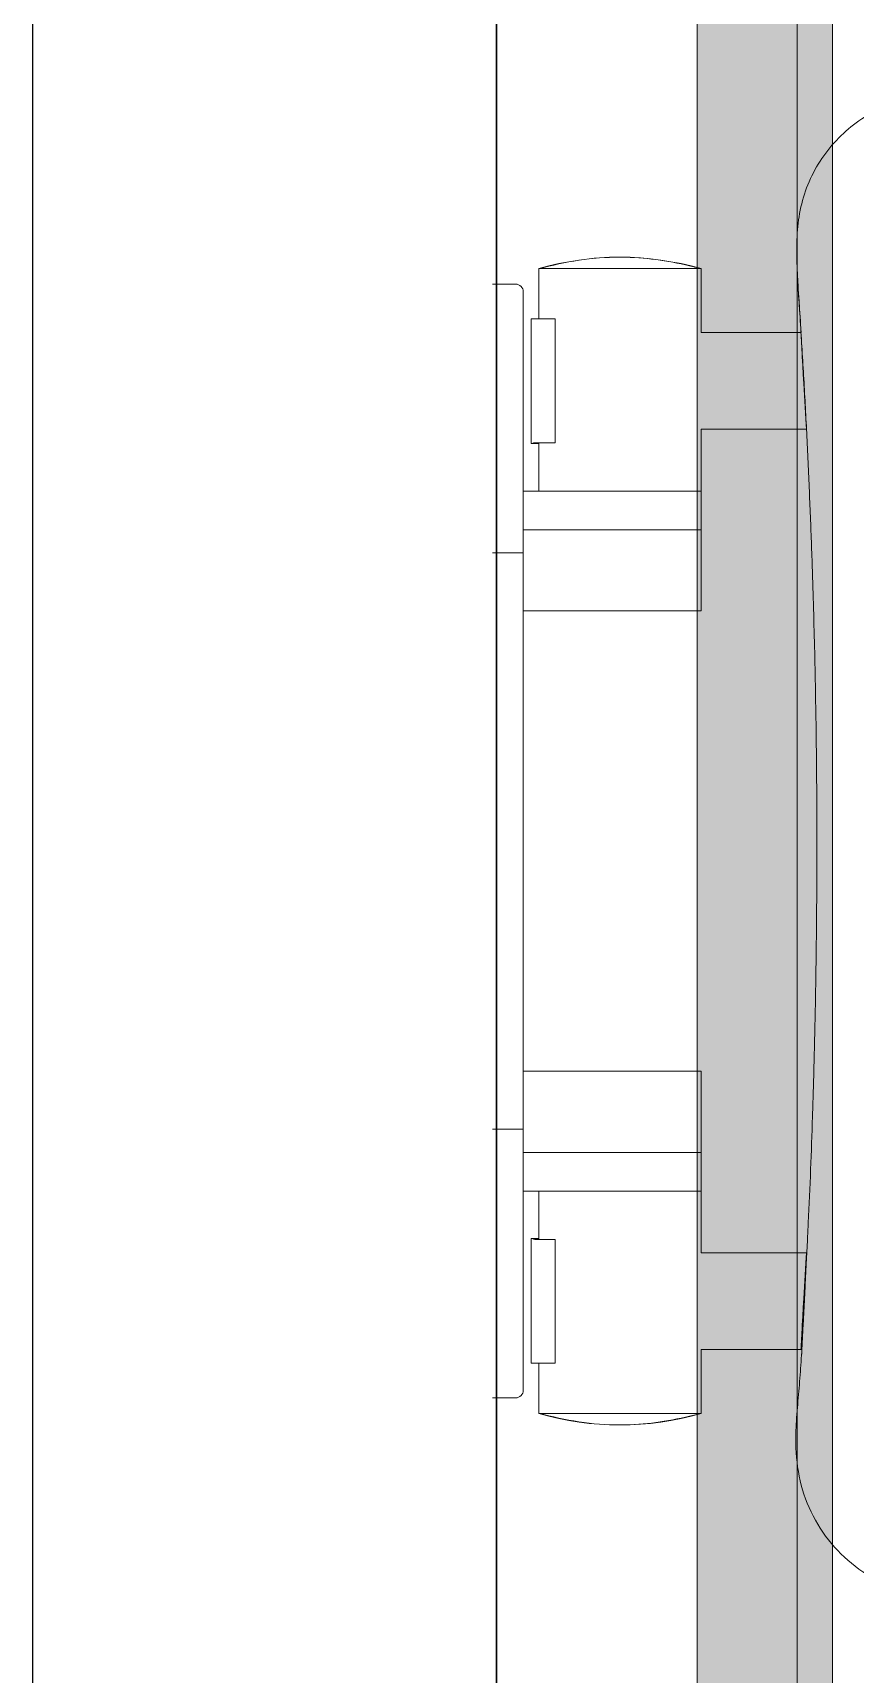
# Model space of a CAD drawing. Header units: metres. Extents: x 167 to 250, y 44 to 219.
# Drawn here: x 175.1729 to 175.3857, y 106.9541 to 107.3785 of the extents above; entities that cross this region are included whole.
import ezdxf

# ---------------------------------------------------------------- set-up
doc = ezdxf.new("R2010")
doc.units = ezdxf.units.M
doc.linetypes.add('06-PT1-01$0$HIDDEN2', pattern=[0.1875, 0.125, -0.0625])
for name, color, linetype, lineweight in [('A-CARP-MET', 166, 'Continuous', 13), ('A-PISO -ACHU', 55, 'Continuous', 0), ('G-IMPT', 7, 'Continuous', 5), ('I-FURN', 7, 'Continuous', 5), ('muros', 5, 'Continuous', 25)]:
    doc.layers.add(name, color=color, linetype=linetype, lineweight=lineweight)

# ---------------------------------------------------------------- blocks, each defined once
blk = doc.blocks.new('Sanitary_Accessories_ODF-Paris_Wall-mounted-folding-shower-seat_8330-00 - Sanitary_Accessories_ODF-Paris_Wall-mounted-folding-shower-seat-4592771-PLANTA CARPINTERÍA Y ACABADOS PRIMER PISO')
at = {"layer": 'G-IMPT'}
for p, q in [((-0.01990151709803153, -0.05999999999999069), (-0.01990151709803153, -0.06600000083996503)), ((0.1985985134919222, -0.05999999999999069), (0.1985985134919222, -0.06800000111995937)), ((0.2680985232219072, -0.0660000008399607), (0.2680985232219072, -0.05999999999999069)), ((-0.0239015176580574, -0.1140000075600714), (-0.02390151765805766, -0.07200000168007296)), ((0.2720985237820159, -0.1140000075600696), (0.2720985237820156, -0.07200000168007106))]:
    blk.add_line(p, q, dxfattribs=at)
at = {"layer": 'G-IMPT', "flags": 128}
for points in [[(-0.01790151681803178, -0.0680000011199637), (0.03359849039201072, -0.0680000011199637), (0.04359849179197806, -0.0680000011199637), (0.04959849263195348, -0.06800000111995937), (0.04959849263195348, -0.05999999999999069)], [(0.1985985134919222, -0.06800000111995937), (0.183598237039038, -0.06800000111995937), (0.06459848708261662, -0.06800000111995937), (0.04959849263195348, -0.06800000111995937), (0.04959849263195348, -0.05999999999999069)], [(0.1985985134919222, -0.05999999999999069), (0.1985985134919222, -0.06800000111995937), (0.2045985143320005, -0.06800000111995937), (0.2145988748193936, -0.06800000111995937), (0.2660985229419074, -0.06800000111995937)], [(-0.007401515348002262, -0.1398244432886713), (-0.007401515348002426, -0.1140000075600714), (-0.0239015176580574, -0.1140000075600714), (-0.02390151765805766, -0.0720000016800754), (-0.01090151583799738, -0.07200000168007531), (-0.01090151583799735, -0.0762354916584568), (0.02109848864199576, -0.07623549165845661), (0.02109848864199574, -0.07199981777907319), (0.033598490391947, -0.07199981777907312), (0.03359849039194714, -0.09300000462007624), (0.03359849039194727, -0.114000007560061), (0.02109848864195454, -0.1140000075600611), (0.01759846412321278, -0.1140000075600611), (0.01759846412321296, -0.1412430790860051), (0.01629913978798578, -0.1411682038678515), (0.01499973223808132, -0.1410931853710592), (0.01039346422217734, -0.1408286907704774), (0.005786856013603265, -0.1405702254986082), (0.003482642855652647, -0.1404451047000879), (0.001178371948408514, -0.1403210406102341), (-0.001115498062936439, -0.1401954545512923)], [(0.02109848864203777, -0.07000000140007728), (-0.01090151583795531, -0.07000000140007748), (-0.0109015158379553, -0.0719999327486215), (-0.01090151583795527, -0.0762354916584568), (0.02109848864199576, -0.07623549165845661), (0.02109848864199574, -0.07199981777907319), (0.02109848864199573, -0.07100000154005695)], [(0.255598521471961, -0.1398244432886696), (0.2555985214719609, -0.1140000075600697), (0.2720985237820159, -0.1140000075600696), (0.2720985237820156, -0.07200000168007108), (0.2590985219620028, -0.07200000168007116), (0.2590985219620029, -0.0762354916584551), (0.2270985174820147, -0.0762354916584553), (0.2270985174820146, -0.07200000168007861), (0.2145985157320109, -0.0720000016800787), (0.2145985157320111, -0.09300000462006106), (0.2145985157320112, -0.1140000075600599), (0.2270985174820039, -0.1140000075600598), (0.2305985420007457, -0.1140000075600598), (0.2305985420007458, -0.1412430790860037), (0.2318978663359466, -0.1411682038678707), (0.2331972738856479, -0.1410931853709538), (0.2378035419017775, -0.1408286907704738), (0.2424101501103585, -0.1405702254986089), (0.2447143632683052, -0.1404451047000888), (0.2470186341755563, -0.1403210406102326), (0.249312504186898, -0.1401954545512915)], [(0.2270985174820043, -0.07000000140007598), (0.2590985219619977, -0.07000000140007577), (0.2590985219619977, -0.07200000168007845), (0.2590985219619977, -0.0762354916584551), (0.2270985174820147, -0.0762354916584553), (0.2270985174820146, -0.07200000168007861), (0.2270985174820146, -0.07100000154005565)], [(-0.02076286430543883, -0.139025943547247), (-0.01886482780644666, -0.1391375149889787), (-0.01697849156438304, -0.1392511510864179), (-0.01509229179673674, -0.1393670349332214)], [(0.1803176271651389, -0.143260827099627), (0.1765577346108972, -0.143352077026847), (0.172797699564318, -0.1434372532019515), (0.1690343817780918, -0.143516383378408), (0.1652709389800818, -0.1435893245102081)], [(0.2388237384015461, -0.1409358093415654), (0.2319404907461743, -0.1412860808750688), (0.2273619763378101, -0.1415172222623008)], [(0.25028932968429, -0.1403658533518017), (0.2479984069083666, -0.14048068957968), (0.2457073572196325, -0.1405929819069059)]]:
    blk.add_lwpolyline(points, dxfattribs=at)
for points in [[(0.04359849179202067, -0.1140000075600579), (0.0335984903920515, -0.114000007560058), (0.03359849039205121, -0.06800000112004759), (0.04359849179202039, -0.06800000112004752)], [(0.06459849473204543, -0.1140000075600578), (0.04359849179202067, -0.1140000075600579), (0.04359849179202039, -0.06800000112010893), (0.06459849473204514, -0.0680000011201088)], [(0.2045985143320423, -0.1140000075600599), (0.1835982370390806, -0.1140000075600601), (0.1835982370390803, -0.06800000111998523), (0.204598514332042, -0.06800000111998511)], [(0.2145985157320109, -0.1140000075600599), (0.2045985143320423, -0.1140000075600599), (0.204598514332042, -0.06800000111998508), (0.2145985157320106, -0.06800000111998501)]]:
    blk.add_lwpolyline(points, close=True, dxfattribs=at)
at = {"layer": 'G-IMPT'}
for centre, radius, start, end in [((-0.01790151681799039, -0.06600000083998686), 0.002000000279999675, 180.0000000000037, 269.9999999999965), ((0.2660985229419482, -0.0660000008399851), 0.002000000279999653, 270.0000000000014, 359.9999999999966), ((0.08237224064527887, -0.09955969705300761), 0.1097891092639329, 165.4618877347139, 171.0157722347894), ((0.02111739839611424, -0.07019477186706112), 0.0001956862632080517, 330.1546901615397, 95.5453173089196), ((0.02252083398468983, -0.07100000154005454), 0.001422345342648225, 150.1546901615425, 180.0000000000969), ((0.2270796077279284, -0.07019477186705829), 0.0001956862632064975, 84.45468269108112, 209.8453098389978), ((0.2256761721393717, -0.07100000154005819), 0.001422345342636492, 1.023031273173303e-10, 29.84530983899266), ((0.165824765478677, -0.09955969705300738), 0.1097891092639354, 8.98422776521137, 14.53811226528638), ((0.04088205555169334, -0.09300000462007982), 0.06778357362975014, 171.01577223479, 180.0000000000004), ((0.2073149505722642, -0.09300000462007878), 0.06778357362975056, 1.23874619017997e-11, 8.984227765210415), ((0.03415918015645013, -0.0929827686583187), 0.06106070066715484, 180.0161732156076, 180.7568379251407), ((0.2140378259675081, -0.09298276865831757), 0.06106070066715486, 359.2431620748587, 359.9838267843917), ((0.03411834880156397, -0.09298330804386558), 0.06101986574976046, 180.7568379251417, 181.4979982788166), ((0.04336054653943856, -0.09274161569106974), 0.07026522319116733, 181.4979982788297, 188.7238378000206), ((0.2048364595845199, -0.0927416156910687), 0.0702652231911667, 351.2761621999787, 358.5020017211696), ((0.2140786573223942, -0.09298330804386445), 0.06101986574976042, 358.5020017211826, 359.2431620748577), ((0.07758063690466432, -0.08749063452685046), 0.104885844037582, 188.7238378000216, 193.5681173573396), ((0.1706163692192938, -0.08749063452684988), 0.1048858440375818, 346.4318826426597, 351.2761621999776), ((0.08630700643275904, -0.08538464291792928), 0.1138627436024487, 193.5681173573427, 194.0617062567607), ((0.09029076635224505, -0.08438682165686215), 0.1179695660194933, 194.0617062567597, 194.5381122653137), ((0.1579062397726515, -0.08438682165710087), 0.1179695660185249, 345.4618877346837, 345.9382937432417), ((0.1618899996916197, -0.085384642918031), 0.1138627436020158, 345.9382937432376, 346.4318826426567), ((-0.03151184314053752, -0.1765836278655167), 0.03768272342063568, 98.88619215082647, 109.3334381125094), ((-0.02977075285411971, -0.1877195550916198), 0.0489539376662495, 90.84844576498595, 98.8861921508267), ((-0.02880701637237661, -0.2527961917845115), 0.1140377100773878, 87.39339153154208, 90.84844576498467), ((-0.03155172892112833, -0.3130860044790651), 0.1743899673816483, 87.23559898813225, 87.3933915315433), ((-0.03274835493116161, -0.337868375365395), 0.1992012112149489, 87.09746006619517, 87.23559898810927), ((-0.0358118584366036, -0.3982898158144631), 0.259700265089107, 86.67798899854377, 87.09746006617827), ((-0.2255848808358656, -3.53922677788701), 3.406369533946398, 86.33058251495517, 86.45721774428486), ((0.1429018261409175, 2.206606249957941), 2.351267102477652, 266.3305825148377, 266.5140436765656), ((0.0287736290123093, 0.427463750744171), 0.5684404420504678, 266.3512717525686, 266.5528444733156), ((0.04157686105163854, 0.640011699388334), 0.7813736551091548, 266.5528444733457, 266.6994864049916), ((0.2129808938459181, 0.5911392839237978), 0.7324559271692034, 272.9196860186877, 273.4509854231807), ((0.2066201450541419, 0.6400116996971799), 0.7813736554185329, 273.3005135950336, 273.4471555266217), ((0.2194233771082401, 0.4274637507985973), 0.5684404421049994, 273.4471555266957, 273.6487282474236), ((0.2372108460065414, 0.1893425111067767), 0.3299292358456615, 273.4509854231837, 274.6304578716796), ((0.2230588738496682, 0.3640730064008467), 0.5052319006903229, 274.6304578716777, 275.4008664793257), ((0.2798033102948919, -0.2361235483746969), 0.09764108380302523, 91.41602787086694, 95.40086647932507), ((0.27870517809752, -0.1914304827692626), 0.05293453030193639, 80.85039414057107, 91.42322653976478), ((0.2811560307349165, -0.1762136715475832), 0.03752161291402876, 65.9761464119054, 80.8503941405697), ((-0.03141368430245748, -0.1762496001691004), 0.03741929462386304, 120.1650492199523, 141.1723903129362), ((-0.03195704829077453, -0.1753146960387781), 0.03633795741619205, 109.3334381125071, 120.165049219953), ((0.05277233923481182, 0.8341463268475146), 0.9758308285702112, 266.6994864050447, 266.8343723419987), ((0.08605550309913323, 1.273423432405516), 1.416354445905686, 266.5140436764976, 267.1206480421637), ((0.1400417922814987, 2.346783757838057), 2.491071575029591, 267.1206480421836, 267.4655486985097), ((0.1359795635796078, 2.255009757608429), 2.399207714778817, 267.4655486985496, 267.6446539889857), ((0.1261419549540813, 2.015836443785151), 2.159832167596827, 267.6446539889907, 267.8436095926506), ((0.1237738055144947, 1.952943891145714), 2.096895045726879, 267.8436095926556, 268.0485981548387), ((0.123505238682611, 1.945061457414998), 2.08900803807744, 268.0485981548406, 268.2543606455387), ((0.1242559782321163, 1.969694780174878), 2.113652798170888, 268.2543606455586, 268.8660538632886), ((0.1251379625146074, 2.014253668246951), 2.158220414244602, 268.8660538632957, 269.4651157453376), ((0.125103869327121, 2.010601777266775), 2.154568364124942, 269.4651157453476, 269.6655272948557), ((0.1250971179865348, 2.009445273788011), 2.153411840940132, 269.6655272948926, 269.8660464783076), ((0.1250618854571722, 1.994375334753036), 2.138341860719545, 269.8660464783786, 270.0679709844866), ((0.1250888605230683, 1.971636856012722), 2.115603365978734, 270.0679709845256, 270.2720657696826), ((0.124996304527785, 1.991128569240616), 2.135095298955501, 270.2720657697197, 270.4742926260716), ((0.1247839369956288, 2.016782532012662), 2.160750140718377, 270.4742926260686, 270.6741184239556), ((0.1244339160064801, 2.046530717685825), 2.190500385516323, 270.6741184239476, 270.8711664561726), ((0.12351568146899, 2.106917465734805), 2.250894114450684, 270.8711664561616, 271.0629275036077), ((0.1245409846972177, 2.080983059742141), 2.224943123317534, 271.4364866215927, 271.6298344106926), ((0.1306437771514379, 1.866501189340405), 2.010374447116261, 271.6298344107396, 271.8438182994586), ((0.1337877086151325, 1.764955649326732), 1.908780330351725, 271.8475685852036, 272.2599597270077), ((0.1439249507748291, 1.508083839637074), 1.65170856937467, 272.2599597270127, 272.7365346957186), ((0.1242146979508513, 1.920450419097373), 2.064545934352904, 272.7365346956976, 272.8637605155596), ((0.409506785017581, -3.498794738667895), 3.362194118676029, 92.79244208062181, 92.90989252854938), ((0.1954246668891346, 0.8341463268475156), 0.9758308285702108, 273.1656276580006, 273.3005135949546), ((0.2801114823622389, -0.1785571394086176), 0.04008733365459397, 52.02204619133236, 65.9761464119054), ((0.2813337492536213, -0.1769914677422621), 0.03810106476026013, 37.34822974661046, 52.0220461913324), ((-0.02897858546966207, -0.1782094026315269), 0.04054507964801522, 141.1723903129361, 160.5922669821151), ((0.2787758619218417, -0.1789434605823905), 0.04131868245818345, 23.82007339436144, 37.34822974661141)]:
    blk.add_arc(centre, radius, start, end, dxfattribs=at)
at = {"layer": 'I-FURN', "color": 8, "true_color": 0x808080}
for p, q in [((-0.01990151709798997, -0.06600000084004838), (-0.01990151709799004, -0.05999999999998829)), ((0.2680985232219478, -0.05999999999998553), (0.2680985232219478, -0.06600000083998508)), ((-0.02390151765805813, -0.07200000168007631), (-0.0109015158379974, -0.07200000168007618)), ((0.03359849039194696, -0.06800000112004759), (-0.01790151681799026, -0.06800000112004807)), ((-0.01090151583799744, -0.07000000140007748), (0.02131187591935137, -0.07000000140007717)), ((-0.0109015158379974, -0.07200000168007618), (-0.01090151583799744, -0.07000000140007748)), ((0.02131187591935137, -0.07000000140007717), (0.0213118759193514, -0.0719998177790732)), ((0.0213118759193514, -0.0719998177790732), (0.033598490391947, -0.07199981777907308)), ((0.033598490391947, -0.07199981777907308), (0.03359849039194696, -0.06800000112004759)), ((0.2145985157320109, -0.06800000111998508), (0.2145985157320109, -0.07200000168007874)), ((0.2660985229419482, -0.06800000111998475), (0.2145985157320109, -0.06800000111998508)), ((0.2145985157320109, -0.07200000168007874), (0.2268978250856129, -0.07200000168007863)), ((0.2268978250856129, -0.07000000140007608), (0.2590985219620028, -0.07000000140007577)), ((0.2268978250856129, -0.07200000168007863), (0.2268978250856129, -0.07000000140007608)), ((0.2590985219620028, -0.07000000140007577), (0.2590985219620028, -0.07200000168007116)), ((0.2590985219620028, -0.07200000168007116), (0.2720985237820156, -0.07200000168007105)), ((-0.007401515348002447, -0.1140000075600714), (-0.02390151765805728, -0.1140000075600715)), ((-0.007401515348002278, -0.1399166329563123), (-0.007401515348002447, -0.1140000075600714)), ((0.2555985214719609, -0.1140000075600688), (0.255598521471961, -0.1400772357244487)), ((0.2720985237820163, -0.1140000075600687), (0.2555985214719609, -0.1140000075600688))]:
    blk.add_line(p, q, dxfattribs=at)
for centre, radius, start, end in [((-0.01790151681799026, -0.06600000084004835), 0.002000000279999728, 180.000000000001, 270.0000000000002), ((0.2660985229419482, -0.0660000008399851), 0.002000000279999628, 269.9999999999992, 1.183166341504428e-12), ((0.04939361510610717, -0.09300000462007292), 0.07624419066654502, 164.0123078071623, 195.9876921928403), ((0.2000185123159769, -0.09300000462007084), 0.07507681517235718, 343.7568904190362, 16.2431095809662), ((-0.03151184314053788, -0.1765836278655157), 0.0376827234206346, 98.88619215082765, 109.3334381125624), ((-0.02977075285411968, -0.1877195550916201), 0.04895393766624979, 90.84844576498416, 98.88619215082794), ((-0.02880701637237676, -0.2527961917845284), 0.1140377100774047, 87.3933915314406, 90.8484457649839), ((-0.05461645493423439, -0.7491676673010753), 0.6110777964959085, 85.56862370263501, 87.0925413272756), ((0.2557771662496258, -0.1307879426295179), 0.009291010717899173, 268.89826598002, 278.0037048662659), ((0.2372108460065582, 0.1893425111065586), 0.3299292358454428, 273.45098542318, 274.6304578716743), ((0.2230588738495843, 0.3640730064018243), 0.5052319006913041, 274.6304578716747, 275.4008664793241), ((0.2798033102948916, -0.2361235483746911), 0.09764108380301949, 91.41602787083237, 95.40086647932681), ((0.2787051780975202, -0.1914304827692589), 0.05293453030193285, 80.8503941405741, 91.42322653978727), ((0.2811560307349164, -0.1762136715475837), 0.03752161291402927, 65.97614641190546, 80.8503941405744), ((-0.0314136843024571, -0.1762496001691008), 0.0374192946238636, 120.1650492199228, 141.1723903129344), ((-0.03195704829077618, -0.1753146960387746), 0.03633795741618825, 109.3334381125617, 120.165049219923), ((0.2801114823622397, -0.1785571394086161), 0.04008733365459223, 52.02204619131987, 65.9761464119055), ((0.2813337492536208, -0.1769914677422626), 0.03810106476026083, 37.34822974662949, 52.02204619132018), ((-0.02897858546966191, -0.178209402631527), 0.0405450796480154, 141.1723903129346, 160.5922669821141), ((0.2787758619218434, -0.1789434605823894), 0.04131868245818144, 23.82007339435152, 37.34822974662972)]:
    blk.add_arc(centre, radius, start, end, dxfattribs=at)
blk = doc.blocks.new('barra 01')
at = {"true_color": 0xc7c8ca}
h = blk.add_hatch(color=9, dxfattribs=at)
h.dxf.hatch_style = 1
edge = h.paths.add_edge_path()
edge.add_line((36.32557152888654, 5.234394249592441), (36.01297499791013, 5.234394249592896))
edge.add_arc((36.01297499790991, 5.205394249592672), 0.02900000000022374, 449.9999999995508, 539.9999999995507)
edge.add_line((35.98397499790968, 5.205394249592899), (35.98397499790968, 5.175989381822291))
edge.add_line((35.98397499790968, 5.175989381822291), (35.98397499790968, 5.166394249592685))
edge.add_line((35.98397499790968, 5.166394249592685), (36.01921313598137, 5.166394249592685))
edge.add_line((36.01921313598137, 5.166394249592685), (36.01921313598137, 5.189394249592823))
edge.add_arc((36.02921313598137, 5.189394249592588), 0.00999999999999801, 89.99999999873802, 179.9999999986565, ccw=False)
edge.add_line((36.02921313598159, 5.199394249592586), (36.32557152888654, 5.199394249592586))
edge.add_line((36.32557152888654, 5.199394249592586), (36.57397499790983, 5.199394249592586))
edge.add_arc((36.57397499790982, 5.189394249592361), 0.01000000000022538, 360.0000000000407, 449.9999999999593, ccw=False)
edge.add_line((36.58397499791005, 5.189394249592368), (36.58397499791005, 5.16639424959223))
edge.add_line((36.58397499791005, 5.16639424959223), (36.61921313598174, 5.16639424959223))
edge.add_line((36.61921313598174, 5.16639424959223), (36.61921313598174, 5.175989381822291))
edge.add_line((36.61921313598174, 5.175989381822291), (36.61921313598174, 5.205394249592445))
edge.add_arc((36.59021313598151, 5.205394249592217), 0.02900000000022374, 360.0000000004492, 450.0000000004492)
edge.add_line((36.59021313598129, 5.234394249592441), (36.32557152888654, 5.234394249592441))
at = {"layer": 'A-CARP-MET'}
blk.add_lwpolyline([(36.32557152888654, 5.234394249592441), (36.01297499791013, 5.234394249592896, 0.4142135623730951), (35.98397499790968, 5.205394249592899), (35.98397499790968, 5.175989381822291), (35.98397499790968, 5.175989381822291), (35.98397499790968, 5.166394249592685), (36.01921313598137, 5.166394249592685), (36.01921313598137, 5.189394249592823, -0.4142135623726789), (36.02921313598159, 5.199394249592586), (36.32557152888654, 5.199394249592586), (36.57397499790983, 5.199394249592586, -0.4142135623726789), (36.58397499791005, 5.189394249592368), (36.58397499791005, 5.16639424959223), (36.61921313598174, 5.16639424959223), (36.61921313598174, 5.175989381822291), (36.61921313598174, 5.175989381822291), (36.61921313598174, 5.205394249592445, 0.4142135623730951), (36.59021313598129, 5.234394249592441)], format="xyb", close=True, dxfattribs=at)
blk = doc.blocks.new('rrrr')
at = {"color": 7}
blk.add_lwpolyline([(170.2229024566239, 107.8822880986621), (170.3429024566239, 107.8822880986621), (170.3429024566239, 106.6339144149015), (168.1729024566239, 106.6339144149015), (168.1729024566239, 109.7754688190466), (170.3429024566239, 109.7754688190466), (170.3429024566239, 108.8322880986578), (170.2229024566239, 108.8322880986578), (170.2229024566239, 109.6554688190465), (168.2929024566239, 109.6554688190465), (168.2929024566239, 106.7539144149015), (170.2229024566239, 106.7539144149015)], close=True, dxfattribs=at)
at = {"layer": 'A-PISO -ACHU', "lineweight": 0}
blk.add_lwpolyline([(168.3707024565875, 107.5829299589358), (168.3707024565875, 106.8339144149015), (170.1429024566239, 106.8339144149016), (170.1429024566239, 107.5839144149015)], dxfattribs=at)
at = {"color": 3, "rotation": 270}
blk.add_blockref('barra 01', (163.1454082070138, 143.4711162538685), dxfattribs=at)
at = {"layer": 'I-FURN', "color": 8, "true_color": 0x808080, "xscale": -1, "rotation": 90}
blk.add_blockref('Sanitary_Accessories_ODF-Paris_Wall-mounted-folding-shower-seat_8330-00 - Sanitary_Accessories_ODF-Paris_Wall-mounted-folding-shower-seat-4592771-PLANTA CARPINTERÍA Y ACABADOS PRIMER PISO', (168.2318024566065, 107.2936206899847), dxfattribs=at)

msp = doc.modelspace()

# ---------------------------------------------------------------- linework, layer by layer
at = {"layer": 'muros', "color": 114, "true_color": 0x139b48}
msp.add_line((175.2929024566251, 103.0158024757302), (175.2929024566251, 109.7754688190466), dxfattribs=at)
at = {"layer": 'muros', "color": 61, "linetype": '06-PT1-01$0$HIDDEN2', "true_color": 0xe5e878}
msp.add_lwpolyline([(175.2929024566251, 116.1882051921226), (175.2929024566251, 115.5454688190463), (177.3403635965215, 115.5454688190463), (177.3403635965215, 114.4054688190464), (177.2203635965216, 114.4054688190464), (177.2203635965216, 115.4254688190464), (175.2929024566251, 115.4254688190464), (175.2929020923796, 113.4954688190463), (177.3403635965215, 113.4954688190464), (177.3403635965215, 113.3754688190465), (175.2929024566251, 113.3754688190464), (175.2929024566251, 109.7754688190465), (177.342902456624, 109.7754688190465), (177.342902456624, 108.8322880986578), (177.2229024566239, 108.8322880986578), (177.2229024566239, 109.6490645512335), (175.2929024566251, 109.6554688190465), (175.2929024566251, 106.7539144149015), (177.2229024566238, 106.7539144149015), (177.2229024566238, 107.8822880986621), (177.342902456624, 107.8822880986621), (177.342902456624, 106.6339144149015), (175.2929024566251, 106.6339144149015), (175.2929024566251, 103.0158024757302)], dxfattribs=at)

# ---------------------------------------------------------------- next in the draw order: block references
at = {"layer": 'muros', "color": 114, "true_color": 0x139b48}
msp.add_blockref('rrrr', (7, 0), dxfattribs=at)

doc.saveas('drawing.dxf')
